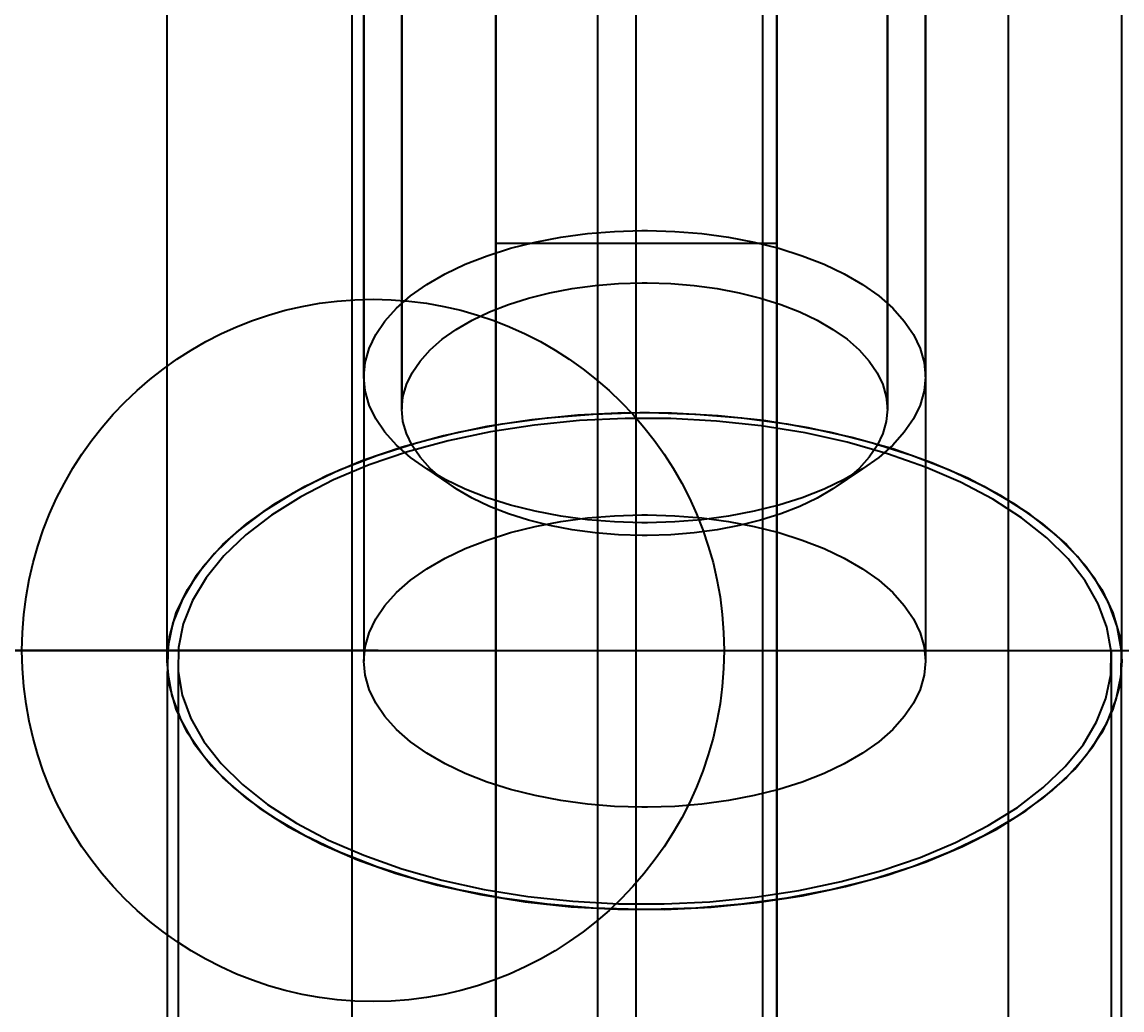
# Model space of a CAD drawing. Extents: x -588 to 2961, y -4857 to 3.
# Drawn here: x 2569.9 to 2601.23, y -2023.8 to -1995.67 of the extents above; entities that cross this region are included whole.
import ezdxf

# ---------------------------------------------------------------- set-up
doc = ezdxf.new("R2010")
doc.units = 0
doc.header["$MEASUREMENT"] = 0
doc.layers.get('0').update_dxf_attribs({"linetype": 'CONTINUOUS'})
doc.layers.get('DEFPOINTS').update_dxf_attribs({"linetype": 'CONTINUOUS'})
doc.layers.add('DIMENSION', color=5, linetype='CONTINUOUS')
doc.dimstyles.new('ISO-25', dxfattribs={"dimtxt": 2.5, "dimasz": 2.5, "dimexe": 1.25, "dimexo": 0.625, "dimtad": 1, "dimdec": 4, "dimrnd": 1, "dimdsep": 46, "dimtxsty": 'STANDARD', "dimcen": 2.5, "dimadec": 0, "dimazin": 0, "dimtfac": 1, "dimtdec": 4, "dimtmove": 0, "dimatfit": 3, "dimfxl": 1, "dimtolj": 1, "dimtzin": 0, "dimarcsym": 0})

# ---------------------------------------------------------------- blocks, each defined once
blk = doc.blocks.new('*D55')
at = {"layer": 'DEFPOINTS', "color": 0}
for p in [(2587.396399, -1748.17277), (2386.288343, -2013.56342), (2586.288343, -2013.56342)]:
    blk.add_point(p, dxfattribs=at)
at = {"layer": 'DIMENSION', "color": 0, "lineweight": -2}
for p, q in [((2581.146399, -1748.17277), (2373.788343, -1748.17277)), ((2386.288343, -1773.17277), (2386.288343, -1988.56342)), ((2580.038343, -2013.56342), (2373.788343, -2013.56342))]:
    blk.add_line(p, q, dxfattribs=at)
at = {"layer": 'DIMENSION', "color": 0}
for points in [[(2390.45501, -1773.17277), (2382.121677, -1773.17277), (2386.288343, -1748.17277)], [(2382.121677, -1988.56342), (2390.45501, -1988.56342), (2386.288343, -2013.56342)]]:
    blk.add_solid(points, dxfattribs=at)
at = {"layer": 'DIMENSION', "color": 0, "ltscale": 10, "insert": (2367.538343, -1880.868095), "char_height": 25, "attachment_point": 5, "rotation": 90}
blk.add_mtext('\\A1;265', dxfattribs=at)

msp = doc.modelspace()

# ---------------------------------------------------------------- linework, layer by layer
at = {"color": 1}
for p, q in [((2583.396399, -1820.968696), (2583.396399, -2070.968696)), ((2583.396399, -2070.968696), (2583.396399, -1820.968696)), ((2591.396399, -1820.968696), (2591.396399, -2070.968696)), ((2591.396399, -2070.968696), (2591.396399, -1820.968696)), ((2579.288343, -1857.150524), (2579.288343, -4857.150524)), ((2579.288343, -1857.150524), (2579.288343, -4857.150524)), ((2586.288343, -1857.150524), (2586.288343, -4857.150524)), ((2586.288343, -1857.150524), (2586.288343, -4857.150524)), ((2586.288343, -1857.150524), (2586.288343, -4857.150524)), ((2586.288343, -1857.150524), (2586.288343, -4857.150524)), ((2590.988343, -1857.150524), (2590.988343, -4857.150524)), ((2590.988343, -1857.150524), (2590.988343, -4857.150524)), ((2590.988343, -1857.150524), (2590.988343, -4857.150524)), ((2590.988343, -1857.150524), (2590.988343, -4857.150524)), ((2597.988343, -1857.150524), (2597.988343, -4857.150524)), ((2597.988343, -1857.150524), (2597.988343, -4857.150524)), ((2579.632758, -2005.768136), (2579.632758, -1974.239806)), ((2580.715158, -2006.692526), (2580.715158, -1974.239806)), ((2580.715158, -1974.239806), (2580.715158, -2006.692526)), ((2594.550358, -2006.692526), (2594.550358, -1974.239806)), ((2594.550358, -1974.239806), (2594.550358, -2006.692526)), ((2595.632758, -2005.768136), (2595.632758, -1974.239806)), ((2574.032758, -2013.866257), (2574.032758, -1979.705499)), ((2579.632758, -1979.705499), (2579.632758, -2013.866257)), ((2595.632758, -1979.705499), (2595.632758, -2013.866257)), ((2601.232758, -2013.866257), (2601.232758, -1979.705499)), ((2585.246695, -2001.79563), (2586.001715, -2001.693619)), ((2585.246695, -2001.79563), (2586.001715, -2001.693619)), ((2586.001715, -2001.693619), (2586.772039, -2001.63036)), ((2586.001715, -2001.693619), (2586.772039, -2001.63036)), ((2586.772039, -2001.63036), (2587.55052, -2001.606421)), ((2586.772039, -2001.63036), (2587.55052, -2001.606421)), ((2587.55052, -2001.606421), (2587.632758, -2001.606201)), ((2587.55052, -2001.606421), (2587.632758, -2001.606201)), ((2587.632758, -2001.606201), (2587.714996, -2001.606421)), ((2587.632758, -2001.606201), (2587.714996, -2001.606421)), ((2587.714996, -2001.606421), (2588.493477, -2001.63036)), ((2587.714996, -2001.606421), (2588.493477, -2001.63036)), ((2588.493477, -2001.63036), (2589.263802, -2001.693619)), ((2588.493477, -2001.63036), (2589.263802, -2001.693619)), ((2589.263802, -2001.693619), (2590.018821, -2001.79563)), ((2589.263802, -2001.693619), (2590.018821, -2001.79563)), ((2583.396399, -2001.968696), (2591.396399, -2001.968696)), ((2583.396399, -2001.968696), (2591.396399, -2001.968696)), ((2583.396399, -2001.968696), (2591.396399, -2001.968696)), ((2583.396399, -2001.968696), (2591.396399, -2001.968696)), ((2583.811857, -2002.111583), (2584.514552, -2001.935369)), ((2583.811857, -2002.111583), (2584.514552, -2001.935369)), ((2584.514552, -2001.935369), (2585.246695, -2001.79563)), ((2584.514552, -2001.935369), (2585.246695, -2001.79563)), ((2590.018821, -2001.79563), (2590.750964, -2001.935369)), ((2590.018821, -2001.79563), (2590.750964, -2001.935369)), ((2590.750964, -2001.935369), (2591.45366, -2002.111583)), ((2590.750964, -2001.935369), (2591.45366, -2002.111583)), ((2582.52195, -2002.566233), (2583.145667, -2002.3225)), ((2582.52195, -2002.566233), (2583.145667, -2002.3225)), ((2583.145667, -2002.3225), (2583.811857, -2002.111583)), ((2583.145667, -2002.3225), (2583.811857, -2002.111583)), ((2591.45366, -2002.111583), (2592.119849, -2002.3225)), ((2591.45366, -2002.111583), (2592.119849, -2002.3225)), ((2592.119849, -2002.3225), (2592.743567, -2002.566233)), ((2592.119849, -2002.3225), (2592.743567, -2002.566233)), ((2581.946981, -2002.840328), (2582.52195, -2002.566233)), ((2581.946981, -2002.840328), (2582.52195, -2002.566233)), ((2592.743567, -2002.566233), (2593.318535, -2002.840328)), ((2592.743567, -2002.566233), (2593.318535, -2002.840328)), ((2581.425902, -2003.142335), (2581.946981, -2002.840328)), ((2581.425902, -2003.142335), (2581.946981, -2002.840328)), ((2593.318535, -2002.840328), (2593.839614, -2003.142335)), ((2593.318535, -2002.840328), (2593.839614, -2003.142335)), ((2580.963963, -2003.46921), (2581.425902, -2003.142335)), ((2580.963963, -2003.46921), (2581.425902, -2003.142335)), ((2584.93638, -2003.378347), (2585.569481, -2003.257508)), ((2584.93638, -2003.378347), (2585.569481, -2003.257508)), ((2584.93638, -2003.378347), (2585.569481, -2003.257508)), ((2585.569481, -2003.257508), (2586.222413, -2003.16929)), ((2585.569481, -2003.257508), (2586.222413, -2003.16929)), ((2585.569481, -2003.257508), (2586.222203, -2003.169312)), ((2586.222203, -2003.169312), (2586.222413, -2003.16929)), ((2586.222413, -2003.16929), (2586.888554, -2003.114588)), ((2586.222413, -2003.16929), (2586.888554, -2003.114588)), ((2586.222413, -2003.16929), (2586.888554, -2003.114588)), ((2586.888554, -2003.114588), (2587.561745, -2003.093891)), ((2586.888554, -2003.114588), (2587.561745, -2003.093891)), ((2586.888554, -2003.114588), (2587.561745, -2003.093891)), ((2587.561745, -2003.093891), (2587.632758, -2003.093701)), ((2587.561745, -2003.093891), (2587.632758, -2003.093701)), ((2587.561745, -2003.093891), (2587.632758, -2003.093701)), ((2587.632758, -2003.093701), (2587.703771, -2003.093891)), ((2587.632758, -2003.093701), (2587.703771, -2003.093891)), ((2587.632758, -2003.093701), (2587.703771, -2003.093891)), ((2587.703771, -2003.093891), (2588.376986, -2003.114589)), ((2587.703771, -2003.093891), (2588.376986, -2003.114589)), ((2587.703771, -2003.093891), (2588.376986, -2003.114589)), ((2588.376986, -2003.114589), (2589.043325, -2003.169314)), ((2588.376986, -2003.114589), (2589.043325, -2003.169314)), ((2588.376986, -2003.114589), (2589.043115, -2003.169291)), ((2589.043115, -2003.169291), (2589.043325, -2003.169314)), ((2589.043325, -2003.169314), (2589.696035, -2003.257508)), ((2589.043325, -2003.169314), (2589.696035, -2003.257508)), ((2589.043325, -2003.169314), (2589.696035, -2003.257508)), ((2589.696035, -2003.257508), (2590.329136, -2003.378347)), ((2589.696035, -2003.257508), (2590.329136, -2003.378347)), ((2589.696035, -2003.257508), (2590.329136, -2003.378347)), ((2593.839614, -2003.142335), (2594.301553, -2003.46921)), ((2593.839614, -2003.142335), (2594.301553, -2003.46921)), ((2580.565288, -2003.818037), (2580.963963, -2003.46921)), ((2580.565288, -2003.818037), (2580.963963, -2003.46921)), ((2583.752811, -2003.713071), (2584.328903, -2003.530682)), ((2583.752811, -2003.713071), (2584.328903, -2003.530682)), ((2583.752811, -2003.713071), (2584.328903, -2003.530682)), ((2584.328903, -2003.530682), (2584.93638, -2003.378347)), ((2584.328903, -2003.530682), (2584.93638, -2003.378347)), ((2584.328903, -2003.530682), (2584.93638, -2003.378347)), ((2590.329136, -2003.378347), (2590.936629, -2003.530687)), ((2590.329136, -2003.378347), (2590.936629, -2003.530687)), ((2590.329136, -2003.378347), (2590.936629, -2003.530687)), ((2590.936629, -2003.530687), (2591.512899, -2003.713139)), ((2590.936629, -2003.530687), (2591.512899, -2003.713139)), ((2590.936629, -2003.530687), (2591.512722, -2003.713076)), ((2594.301553, -2003.46921), (2594.700229, -2003.818037)), ((2594.301553, -2003.46921), (2594.700229, -2003.818037)), ((2580.2339, -2004.185293), (2580.565288, -2003.818037)), ((2580.2339, -2004.185293), (2580.565288, -2003.818037)), ((2582.716234, -2004.160868), (2583.213426, -2003.923847)), ((2582.716234, -2004.160868), (2583.213426, -2003.923847)), ((2582.716234, -2004.160868), (2583.213426, -2003.923847)), ((2583.213426, -2003.923847), (2583.752811, -2003.713071)), ((2583.213426, -2003.923847), (2583.752811, -2003.713071)), ((2583.213426, -2003.923847), (2583.752633, -2003.713133)), ((2583.752633, -2003.713133), (2583.752811, -2003.713071)), ((2591.512722, -2003.713076), (2591.512899, -2003.713139)), ((2591.512899, -2003.713139), (2592.05209, -2003.923847)), ((2591.512899, -2003.713139), (2592.05209, -2003.923847)), ((2591.512899, -2003.713139), (2592.05209, -2003.923847)), ((2592.05209, -2003.923847), (2592.549283, -2004.160868)), ((2592.05209, -2003.923847), (2592.549283, -2004.160868)), ((2592.05209, -2003.923847), (2592.549283, -2004.160868)), ((2594.700229, -2003.818037), (2595.031617, -2004.185293)), ((2594.700229, -2003.818037), (2595.031617, -2004.185293)), ((2579.972751, -2004.567708), (2580.2339, -2004.185293)), ((2579.972751, -2004.567708), (2580.2339, -2004.185293)), ((2582.265765, -2004.421948), (2582.716234, -2004.160868)), ((2582.265765, -2004.421948), (2582.716234, -2004.160868)), ((2582.265765, -2004.421948), (2582.716234, -2004.160868)), ((2592.549283, -2004.160868), (2592.999759, -2004.421953)), ((2592.549283, -2004.160868), (2592.999759, -2004.421953)), ((2592.549283, -2004.160868), (2592.999759, -2004.421953)), ((2595.031617, -2004.185293), (2595.292765, -2004.567708)), ((2595.031617, -2004.185293), (2595.292765, -2004.567708)), ((2579.784482, -2004.961415), (2579.972751, -2004.567708)), ((2579.784482, -2004.961415), (2579.972751, -2004.567708)), ((2581.866295, -2004.70461), (2582.265765, -2004.421948)), ((2581.866295, -2004.70461), (2582.265765, -2004.421948)), ((2581.866295, -2004.70461), (2582.265765, -2004.421948)), ((2592.999759, -2004.421953), (2593.399354, -2004.704715)), ((2592.999759, -2004.421953), (2593.399354, -2004.704715)), ((2592.999759, -2004.421953), (2593.399235, -2004.704622)), ((2595.292765, -2004.567708), (2595.481034, -2004.961415)), ((2595.292765, -2004.567708), (2595.481034, -2004.961415)), ((2581.521521, -2005.006271), (2581.866295, -2004.70461)), ((2581.521521, -2005.006271), (2581.866295, -2004.70461)), ((2581.521521, -2005.006271), (2581.866177, -2004.704703)), ((2581.866177, -2004.704703), (2581.866295, -2004.70461)), ((2593.399235, -2004.704622), (2593.399354, -2004.704715)), ((2593.399354, -2004.704715), (2593.743996, -2005.006271)), ((2593.399354, -2004.704715), (2593.743996, -2005.006271)), ((2593.399354, -2004.704715), (2593.743996, -2005.006271)), ((2579.670768, -2005.362913), (2579.784482, -2004.961415)), ((2579.670768, -2005.362913), (2579.784482, -2004.961415)), ((2581.234956, -2005.323853), (2581.521521, -2005.006271)), ((2581.234956, -2005.323853), (2581.521521, -2005.006271)), ((2581.234956, -2005.323853), (2581.521521, -2005.006271)), ((2593.743996, -2005.006271), (2594.03056, -2005.323853)), ((2593.743996, -2005.006271), (2594.03056, -2005.323853)), ((2593.743996, -2005.006271), (2594.03056, -2005.323853)), ((2595.481034, -2004.961415), (2595.594749, -2005.362913)), ((2595.481034, -2004.961415), (2595.594749, -2005.362913)), ((2579.632758, -2005.768136), (2579.670768, -2005.362913)), ((2579.632758, -2005.768136), (2579.670768, -2005.362913)), ((2581.009193, -2005.654442), (2581.234956, -2005.323853)), ((2581.009193, -2005.654442), (2581.234956, -2005.323853)), ((2581.009193, -2005.654442), (2581.234956, -2005.323853)), ((2594.03056, -2005.323853), (2594.256325, -2005.654445)), ((2594.03056, -2005.323853), (2594.256325, -2005.654445)), ((2594.03056, -2005.323853), (2594.256325, -2005.654445)), ((2595.594749, -2005.362913), (2595.632758, -2005.768136)), ((2595.594749, -2005.362913), (2595.632758, -2005.768136)), ((2579.670768, -2006.173359), (2579.632758, -2005.768136)), ((2580.846375, -2005.994898), (2581.009193, -2005.654442)), ((2580.846375, -2005.994898), (2581.009193, -2005.654442)), ((2580.846375, -2005.994898), (2581.009193, -2005.654442)), ((2594.256325, -2005.654445), (2594.419189, -2005.995024)), ((2594.256325, -2005.654445), (2594.419189, -2005.995024)), ((2594.256325, -2005.654445), (2594.419147, -2005.994915)), ((2595.632758, -2005.768136), (2595.594749, -2006.173359)), ((2580.748029, -2006.34211), (2580.846375, -2005.994898)), ((2580.748029, -2006.34211), (2580.846375, -2005.994898)), ((2580.748029, -2006.34211), (2580.846334, -2005.995008)), ((2580.846334, -2005.995008), (2580.846375, -2005.994898)), ((2594.419147, -2005.994915), (2594.419189, -2005.995024)), ((2594.419189, -2005.995024), (2594.517488, -2006.34211)), ((2594.419189, -2005.995024), (2594.517488, -2006.34211)), ((2594.419189, -2005.995024), (2594.517488, -2006.34211)), ((2579.784482, -2006.574858), (2579.670768, -2006.173359)), ((2580.715158, -2006.692526), (2580.748029, -2006.34211)), ((2580.715158, -2006.692526), (2580.748029, -2006.34211)), ((2580.715158, -2006.692526), (2580.748029, -2006.34211)), ((2594.517488, -2006.34211), (2594.550358, -2006.692526)), ((2594.517488, -2006.34211), (2594.550358, -2006.692526)), ((2594.517488, -2006.34211), (2594.550358, -2006.692526)), ((2595.594749, -2006.173359), (2595.481034, -2006.574858)), ((2579.972751, -2006.968564), (2579.784482, -2006.574858)), ((2580.748029, -2007.042943), (2580.715158, -2006.692526)), ((2580.748029, -2007.042943), (2580.715158, -2006.692526)), ((2580.748029, -2007.042943), (2580.715158, -2006.692526)), ((2594.550358, -2006.692526), (2594.517488, -2007.042943)), ((2594.550358, -2006.692526), (2594.517488, -2007.042943)), ((2594.550358, -2006.692526), (2594.517488, -2007.042943)), ((2595.481034, -2006.574858), (2595.292765, -2006.968564)), ((2580.2339, -2007.35098), (2579.972751, -2006.968564)), ((2580.846327, -2007.390029), (2580.748029, -2007.042943)), ((2580.846327, -2007.390029), (2580.748029, -2007.042943)), ((2580.846327, -2007.390029), (2580.748029, -2007.042943)), ((2584.42294, -2006.994405), (2583.143022, -2007.191189)), ((2583.576398, -2007.113005), (2584.859722, -2006.939607)), ((2583.576398, -2007.113005), (2584.859722, -2006.939607)), ((2585.73377, -2006.863835), (2584.42294, -2006.994405)), ((2585.775659, -2007.018379), (2584.493745, -2007.146068)), ((2584.859722, -2006.939607), (2586.169402, -2006.832044)), ((2584.859722, -2006.939607), (2586.169402, -2006.832044)), ((2587.062888, -2006.800736), (2585.73377, -2006.863835)), ((2587.075459, -2006.956672), (2585.775659, -2007.018379)), ((2586.169402, -2006.832044), (2587.493216, -2006.79134)), ((2586.169402, -2006.832044), (2587.493216, -2006.79134)), ((2588.397495, -2006.805717), (2587.062888, -2006.800736)), ((2588.380625, -2006.961542), (2587.075459, -2006.956672)), ((2587.493216, -2006.79134), (2587.632758, -2006.790967)), ((2587.493216, -2006.79134), (2587.632758, -2006.790967)), ((2587.632758, -2006.790967), (2587.7723, -2006.79134)), ((2587.632758, -2006.790967), (2587.7723, -2006.79134)), ((2587.7723, -2006.79134), (2589.096114, -2006.832044)), ((2587.7723, -2006.79134), (2589.096114, -2006.832044)), ((2589.67859, -2007.032943), (2588.380625, -2006.961542)), ((2589.724736, -2006.878728), (2588.397495, -2006.805717)), ((2589.096114, -2006.832044), (2590.405795, -2006.939607)), ((2589.096114, -2006.832044), (2590.405795, -2006.939607)), ((2590.956851, -2007.170187), (2589.67859, -2007.032943)), ((2591.031831, -2007.019068), (2589.724736, -2006.878728)), ((2590.405795, -2006.939607), (2591.689118, -2007.113005)), ((2590.405795, -2006.939607), (2591.689118, -2007.113005)), ((2592.306191, -2007.225383), (2591.031831, -2007.019068)), ((2594.517488, -2007.042943), (2594.419141, -2007.390155)), ((2594.517488, -2007.042943), (2594.419183, -2007.390045)), ((2594.517488, -2007.042943), (2594.419183, -2007.390045)), ((2595.292765, -2006.968564), (2595.031617, -2007.35098)), ((2580.565288, -2007.718236), (2580.2339, -2007.35098)), ((2580.846369, -2007.390138), (2580.846327, -2007.390029)), ((2581.009191, -2007.730608), (2580.846327, -2007.390029)), ((2580.846369, -2007.390138), (2580.846327, -2007.390029)), ((2581.009191, -2007.730608), (2580.846369, -2007.390138)), ((2581.009191, -2007.730608), (2580.846369, -2007.390138)), ((2581.137247, -2007.65011), (2582.33163, -2007.350593)), ((2581.137247, -2007.65011), (2582.33163, -2007.350593)), ((2583.143022, -2007.191189), (2581.906343, -2007.452292)), ((2583.242061, -2007.338512), (2582.032661, -2007.593855)), ((2582.33163, -2007.350593), (2583.576398, -2007.113005)), ((2582.33163, -2007.350593), (2583.576398, -2007.113005)), ((2584.493745, -2007.146068), (2583.242061, -2007.338512)), ((2592.2031, -2007.371952), (2590.956851, -2007.170187)), ((2591.689118, -2007.113005), (2592.933887, -2007.350593)), ((2591.689118, -2007.113005), (2592.933887, -2007.350593)), ((2593.405334, -2007.636294), (2592.2031, -2007.371952)), ((2593.535543, -2007.495689), (2592.306191, -2007.225383)), ((2592.933887, -2007.350593), (2594.128269, -2007.65011)), ((2592.933887, -2007.350593), (2594.128269, -2007.65011)), ((2594.419141, -2007.390155), (2594.256323, -2007.730611)), ((2594.419141, -2007.390155), (2594.256323, -2007.730611)), ((2594.419141, -2007.390155), (2594.256323, -2007.730611)), ((2594.419183, -2007.390045), (2594.419141, -2007.390155)), ((2594.419183, -2007.390045), (2594.419141, -2007.390155)), ((2595.031617, -2007.35098), (2594.700229, -2007.718236)), ((2580.004604, -2008.008711), (2581.137247, -2007.65011)), ((2580.004604, -2008.008711), (2581.137247, -2007.65011)), ((2580.963963, -2008.067063), (2580.565288, -2007.718236)), ((2581.906343, -2007.452292), (2580.724813, -2007.775199)), ((2582.032661, -2007.593855), (2580.877194, -2007.909639)), ((2594.551975, -2007.960669), (2593.405334, -2007.636294)), ((2594.708048, -2007.82738), (2593.535543, -2007.495689)), ((2594.128269, -2007.65011), (2595.260913, -2008.008711)), ((2594.128269, -2007.65011), (2595.260913, -2008.008711)), ((2594.700229, -2007.718236), (2594.301553, -2008.067063)), ((2578.944464, -2008.422987), (2580.004604, -2008.008711)), ((2578.944464, -2008.422987), (2580.004604, -2008.008711)), ((2580.724813, -2007.775199), (2579.60981, -2008.1568)), ((2580.877194, -2007.909639), (2579.786786, -2008.282823)), ((2581.234956, -2008.0612), (2581.009191, -2007.730608)), ((2581.234956, -2008.0612), (2581.009191, -2007.730608)), ((2581.234956, -2008.0612), (2581.009191, -2007.730608)), ((2594.256323, -2007.730611), (2594.03056, -2008.0612)), ((2594.256323, -2007.730611), (2594.03056, -2008.0612)), ((2594.256323, -2007.730611), (2594.03056, -2008.0612)), ((2595.63198, -2008.341952), (2594.551975, -2007.960669)), ((2595.812414, -2008.217264), (2594.708048, -2007.82738)), ((2595.260913, -2008.008711), (2596.321052, -2008.422987)), ((2595.260913, -2008.008711), (2596.321052, -2008.422987)), ((2579.60981, -2008.1568), (2578.572072, -2008.593421)), ((2579.786786, -2008.282823), (2578.77194, -2008.709812)), ((2581.425902, -2008.393938), (2580.963963, -2008.067063)), ((2581.521521, -2008.378782), (2581.234956, -2008.0612)), ((2581.521521, -2008.378782), (2581.234956, -2008.0612)), ((2581.521521, -2008.378782), (2581.234956, -2008.0612)), ((2594.03056, -2008.0612), (2593.743996, -2008.378782)), ((2594.03056, -2008.0612), (2593.743996, -2008.378782)), ((2594.03056, -2008.0612), (2593.743996, -2008.378782)), ((2594.301553, -2008.067063), (2593.839614, -2008.393938)), ((2596.634948, -2008.776472), (2595.63198, -2008.341952)), ((2596.838005, -2008.661584), (2595.812414, -2008.217264)), ((2578.572072, -2008.593421), (2577.621593, -2009.080857)), ((2577.966905, -2008.889), (2578.944464, -2008.422987)), ((2577.966905, -2008.889), (2578.944464, -2008.422987)), ((2581.425902, -2008.393938), (2582.265758, -2008.9631)), ((2581.946981, -2008.695945), (2581.425902, -2008.393938)), ((2581.866163, -2008.680338), (2581.521521, -2008.378782)), ((2581.866163, -2008.680338), (2581.521521, -2008.378782)), ((2581.866163, -2008.680338), (2581.521521, -2008.378782)), ((2593.839614, -2008.393938), (2592.999752, -2008.963105)), ((2593.839614, -2008.393938), (2593.318535, -2008.695945)), ((2593.743996, -2008.378782), (2593.399221, -2008.680442)), ((2593.743996, -2008.378782), (2593.39934, -2008.680349)), ((2593.743996, -2008.378782), (2593.39934, -2008.680349)), ((2596.321052, -2008.422987), (2597.298611, -2008.889)), ((2596.321052, -2008.422987), (2597.298611, -2008.889)), ((2577.081219, -2009.40232), (2577.966905, -2008.889)), ((2577.081219, -2009.40232), (2577.966905, -2008.889)), ((2578.77194, -2008.709812), (2577.842428, -2009.186495)), ((2581.866281, -2008.680431), (2581.866163, -2008.680338)), ((2582.265758, -2008.9631), (2581.866163, -2008.680338)), ((2581.866281, -2008.680431), (2581.866163, -2008.680338)), ((2582.265758, -2008.9631), (2581.866281, -2008.680431)), ((2582.265758, -2008.9631), (2581.866281, -2008.680431)), ((2582.52195, -2008.97004), (2581.946981, -2008.695945)), ((2582.716234, -2009.224185), (2582.265758, -2008.9631)), ((2582.716234, -2009.224185), (2582.265758, -2008.9631)), ((2583.145667, -2009.213772), (2582.52195, -2008.97004)), ((2592.743567, -2008.97004), (2592.119849, -2009.213772)), ((2592.999752, -2008.963105), (2592.549283, -2009.224185)), ((2592.999752, -2008.963105), (2592.549283, -2009.224185)), ((2593.318535, -2008.695945), (2592.743567, -2008.97004)), ((2593.399221, -2008.680442), (2592.999752, -2008.963105)), ((2593.399221, -2008.680442), (2592.999752, -2008.963105)), ((2593.399221, -2008.680442), (2592.999752, -2008.963105)), ((2593.39934, -2008.680349), (2593.399221, -2008.680442)), ((2593.39934, -2008.680349), (2593.399221, -2008.680442)), ((2597.551221, -2009.260043), (2596.634948, -2008.776472)), ((2597.774945, -2009.156063), (2596.838005, -2008.661584)), ((2597.298611, -2008.889), (2598.184298, -2009.40232)), ((2597.298611, -2008.889), (2598.184298, -2009.40232)), ((2577.621593, -2009.080857), (2576.767528, -2009.614412)), ((2577.842428, -2009.186495), (2577.007202, -2009.708281)), ((2583.213426, -2009.461205), (2582.716234, -2009.224185)), ((2583.213426, -2009.461205), (2582.716234, -2009.224185)), ((2583.811857, -2009.42469), (2583.145667, -2009.213772)), ((2592.119849, -2009.213772), (2591.45366, -2009.42469)), ((2592.549283, -2009.224185), (2592.05209, -2009.461205)), ((2592.549283, -2009.224185), (2592.05209, -2009.461205)), ((2598.371973, -2009.788009), (2597.551221, -2009.260043)), ((2598.61421, -2009.695938), (2597.774945, -2009.156063)), ((2576.295817, -2009.958074), (2577.081219, -2009.40232)), ((2576.295817, -2009.958074), (2577.081219, -2009.40232)), ((2583.752618, -2009.671914), (2583.213426, -2009.461205)), ((2583.752618, -2009.671914), (2583.213426, -2009.461205)), ((2584.514552, -2009.600903), (2583.811857, -2009.42469)), ((2591.45366, -2009.42469), (2590.750964, -2009.600903)), ((2592.05209, -2009.461205), (2591.512705, -2009.671982)), ((2592.05209, -2009.461205), (2591.512883, -2009.67192)), ((2598.184298, -2009.40232), (2598.969699, -2009.958074)), ((2598.184298, -2009.40232), (2598.969699, -2009.958074)), ((2576.767528, -2009.614412), (2576.0181, -2010.18895)), ((2577.007202, -2009.708281), (2576.274306, -2010.270145)), ((2584.328888, -2009.854366), (2583.752618, -2009.671914)), ((2583.752795, -2009.671976), (2583.752618, -2009.671914)), ((2584.328888, -2009.854366), (2583.752795, -2009.671976)), ((2584.93638, -2010.006705), (2584.328888, -2009.854366)), ((2584.93638, -2010.006705), (2584.328888, -2009.854366)), ((2585.246695, -2009.740642), (2584.514552, -2009.600903)), ((2584.514552, -2010.03349), (2585.246695, -2009.893751)), ((2586.001715, -2009.842653), (2585.246695, -2009.740642)), ((2585.246695, -2009.893751), (2586.001715, -2009.79174)), ((2586.001715, -2009.79174), (2586.772039, -2009.72848)), ((2586.772039, -2009.905913), (2586.001715, -2009.842653)), ((2586.772039, -2009.72848), (2587.55052, -2009.704542)), ((2587.55052, -2009.929851), (2586.772039, -2009.905913)), ((2587.55052, -2009.704542), (2587.632758, -2009.704322)), ((2587.632758, -2009.704322), (2587.714996, -2009.704542)), ((2587.714996, -2009.704542), (2588.493477, -2009.72848)), ((2588.493477, -2009.905913), (2587.714996, -2009.929851)), ((2588.493477, -2009.72848), (2589.263802, -2009.79174)), ((2589.263802, -2009.842653), (2588.493477, -2009.905913)), ((2590.018821, -2009.740642), (2589.263802, -2009.842653)), ((2589.263802, -2009.79174), (2590.018821, -2009.893751)), ((2590.750964, -2009.600903), (2590.018821, -2009.740642)), ((2590.018821, -2009.893751), (2590.750964, -2010.03349)), ((2590.936613, -2009.85437), (2590.329136, -2010.006705)), ((2590.936613, -2009.85437), (2590.329136, -2010.006705)), ((2591.512705, -2009.671982), (2590.936613, -2009.85437)), ((2591.512705, -2009.671982), (2590.936613, -2009.85437)), ((2591.512883, -2009.67192), (2591.512705, -2009.671982)), ((2599.0893, -2010.355284), (2598.371973, -2009.788009)), ((2599.347718, -2010.276009), (2598.61421, -2009.695938)), ((2576.0181, -2010.18895), (2575.380528, -2010.798936)), ((2575.618065, -2010.551081), (2576.295817, -2009.958074)), ((2575.618065, -2010.551081), (2576.295817, -2009.958074)), ((2583.145667, -2010.420621), (2583.811857, -2010.209704)), ((2583.811857, -2010.209704), (2584.514552, -2010.03349)), ((2585.569481, -2010.127544), (2584.93638, -2010.006705)), ((2585.569481, -2010.127544), (2584.93638, -2010.006705)), ((2586.222191, -2010.215739), (2585.569481, -2010.127544)), ((2586.222191, -2010.215739), (2585.569481, -2010.127544)), ((2586.88853, -2010.270464), (2586.222191, -2010.215739)), ((2586.222401, -2010.215762), (2586.222191, -2010.215739)), ((2586.88853, -2010.270464), (2586.222401, -2010.215762)), ((2587.632758, -2009.930071), (2587.55052, -2009.929851)), ((2587.714996, -2009.929851), (2587.632758, -2009.930071)), ((2589.043103, -2010.215763), (2588.376962, -2010.270465)), ((2589.043103, -2010.215763), (2588.376962, -2010.270465)), ((2589.696035, -2010.127544), (2589.043103, -2010.215763)), ((2589.043313, -2010.21574), (2589.043103, -2010.215763)), ((2589.696035, -2010.127544), (2589.043313, -2010.21574)), ((2590.329136, -2010.006705), (2589.696035, -2010.127544)), ((2590.329136, -2010.006705), (2589.696035, -2010.127544)), ((2590.750964, -2010.03349), (2591.45366, -2010.209704)), ((2591.45366, -2010.209704), (2592.119849, -2010.420621)), ((2598.969699, -2009.958074), (2599.647452, -2010.551081)), ((2598.969699, -2009.958074), (2599.647452, -2010.551081)), ((2576.274306, -2010.270145), (2575.650798, -2010.866676)), ((2582.52195, -2010.664354), (2583.145667, -2010.420621)), ((2587.561745, -2010.291162), (2586.88853, -2010.270464)), ((2587.561745, -2010.291162), (2586.88853, -2010.270464)), ((2587.632758, -2010.291352), (2587.561745, -2010.291162)), ((2587.632758, -2010.291352), (2587.561745, -2010.291162)), ((2587.703771, -2010.291162), (2587.632758, -2010.291352)), ((2587.703771, -2010.291162), (2587.632758, -2010.291352)), ((2588.376962, -2010.270465), (2587.703771, -2010.291162)), ((2588.376962, -2010.270465), (2587.703771, -2010.291162)), ((2592.119849, -2010.420621), (2592.743567, -2010.664354)), ((2599.696295, -2010.956407), (2599.0893, -2010.355284)), ((2599.968405, -2010.890691), (2599.347718, -2010.276009)), ((2575.380528, -2010.798936), (2574.860952, -2011.438496)), ((2575.054642, -2011.175494), (2575.618065, -2010.551081)), ((2575.054642, -2011.175494), (2575.618065, -2010.551081)), ((2581.946981, -2010.938448), (2582.52195, -2010.664354)), ((2592.743567, -2010.664354), (2593.318535, -2010.938448)), ((2599.647452, -2010.551081), (2600.210874, -2011.175494)), ((2599.647452, -2010.551081), (2600.210874, -2011.175494)), ((2575.650798, -2010.866676), (2575.142683, -2011.492128)), ((2581.425902, -2011.240456), (2581.946981, -2010.938448)), ((2593.318535, -2010.938448), (2593.839614, -2011.240456)), ((2600.187111, -2011.585587), (2599.696295, -2010.956407)), ((2600.470292, -2011.534063), (2599.968405, -2010.890691)), ((2574.860952, -2011.438496), (2574.464375, -2012.101472)), ((2574.610773, -2011.825483), (2575.054642, -2011.175494)), ((2574.610773, -2011.825483), (2575.054642, -2011.175494)), ((2580.963963, -2011.567331), (2581.425902, -2011.240456)), ((2593.839614, -2011.240456), (2594.301553, -2011.567331)), ((2600.210874, -2011.175494), (2600.654743, -2011.825483)), ((2600.210874, -2011.175494), (2600.654743, -2011.825483)), ((2575.142683, -2011.492128), (2574.754854, -2012.140479)), ((2580.565288, -2011.916157), (2580.963963, -2011.567331)), ((2594.301553, -2011.567331), (2594.700229, -2011.916157)), ((2600.557022, -2012.236766), (2600.187111, -2011.585587)), ((2600.848547, -2012.19993), (2600.470292, -2011.534063)), ((2574.464375, -2012.101472), (2574.194617, -2012.781477)), ((2574.290675, -2012.494868), (2574.610773, -2011.825483)), ((2574.290675, -2012.494868), (2574.610773, -2011.825483)), ((2580.2339, -2012.283414), (2580.565288, -2011.916157)), ((2594.700229, -2011.916157), (2595.031617, -2012.283414)), ((2600.654743, -2011.825483), (2600.974841, -2012.494868)), ((2600.654743, -2011.825483), (2600.974841, -2012.494868)), ((2574.754854, -2012.140479), (2574.491047, -2012.805485)), ((2579.972751, -2012.665829), (2580.2339, -2012.283414)), ((2595.031617, -2012.283414), (2595.292765, -2012.665829)), ((2600.802465, -2012.903671), (2600.557022, -2012.236766)), ((2601.099526, -2012.881879), (2600.848547, -2012.19993)), ((2574.097391, -2013.177288), (2574.290675, -2012.494868)), ((2574.097391, -2013.177288), (2574.290675, -2012.494868)), ((2579.784482, -2013.059535), (2579.972751, -2012.665829)), ((2595.292765, -2012.665829), (2595.481034, -2013.059535)), ((2600.974841, -2012.494868), (2601.168125, -2013.177288)), ((2600.974841, -2012.494868), (2601.168125, -2013.177288)), ((2574.194617, -2012.781477), (2574.054276, -2013.471964)), ((2574.491047, -2012.805485), (2574.353801, -2013.48074)), ((2600.921077, -2013.579881), (2600.802465, -2012.903671)), ((2601.220813, -2013.573342), (2601.099526, -2012.881879)), ((2574.032758, -2013.866257), (2574.097391, -2013.177288)), ((2574.032758, -2013.866257), (2574.097391, -2013.177288)), ((2579.670768, -2013.461034), (2579.784482, -2013.059535)), ((2595.481034, -2013.059535), (2595.594749, -2013.461034)), ((2601.168125, -2013.177288), (2601.232758, -2013.866257)), ((2601.168125, -2013.177288), (2601.232758, -2013.866257)), ((2574.054276, -2013.471964), (2574.044703, -2014.166282)), ((2574.353801, -2013.48074), (2574.344439, -2014.159742)), ((2579.632758, -2013.866257), (2579.670768, -2013.461034)), ((2595.594749, -2013.461034), (2595.632758, -2013.866257)), ((2600.911715, -2014.258884), (2600.921077, -2013.579881)), ((2600.921077, -2013.579881), (2600.921077, -4120.017649)), ((2601.21124, -2014.26766), (2601.220813, -2013.573342)), ((2601.220813, -4120.011109), (2601.220813, -2013.573342)), ((2574.097391, -2014.555226), (2574.032758, -2013.866257)), ((2579.670768, -2014.27148), (2579.632758, -2013.866257)), ((2579.670768, -2014.27148), (2579.632758, -2013.866257)), ((2595.632758, -2013.866257), (2595.594749, -2014.27148)), ((2595.632758, -2013.866257), (2595.594749, -2014.27148)), ((2601.232758, -2013.866257), (2601.168125, -2014.555226)), ((2574.044703, -4120.60405), (2574.044703, -2014.166282)), ((2574.044703, -2014.166282), (2574.16599, -2014.857745)), ((2574.344439, -2014.159742), (2574.344439, -4120.59751)), ((2574.344439, -2014.159742), (2574.463051, -2014.835952)), ((2579.784482, -2014.672979), (2579.670768, -2014.27148)), ((2579.784482, -2014.672979), (2579.670768, -2014.27148)), ((2595.594749, -2014.27148), (2595.481034, -2014.672979)), ((2595.594749, -2014.27148), (2595.481034, -2014.672979)), ((2600.774469, -2014.934139), (2600.911715, -2014.258884)), ((2601.070899, -2014.958146), (2601.21124, -2014.26766)), ((2574.290675, -2015.237646), (2574.097391, -2014.555226)), ((2601.168125, -2014.555226), (2600.974841, -2015.237646)), ((2574.16599, -2014.857745), (2574.41697, -2015.539694)), ((2574.463051, -2014.835952), (2574.708494, -2015.502858)), ((2579.972751, -2015.066685), (2579.784482, -2014.672979)), ((2579.972751, -2015.066685), (2579.784482, -2014.672979)), ((2595.481034, -2014.672979), (2595.292765, -2015.066685)), ((2595.481034, -2014.672979), (2595.292765, -2015.066685)), ((2574.610773, -2015.907031), (2574.290675, -2015.237646)), ((2580.2339, -2015.4491), (2579.972751, -2015.066685)), ((2580.2339, -2015.4491), (2579.972751, -2015.066685)), ((2595.292765, -2015.066685), (2595.031617, -2015.4491)), ((2595.292765, -2015.066685), (2595.031617, -2015.4491)), ((2600.510662, -2015.599144), (2600.774469, -2014.934139)), ((2600.974841, -2015.237646), (2600.654743, -2015.907031)), ((2600.801141, -2015.638152), (2601.070899, -2014.958146)), ((2574.41697, -2015.539694), (2574.795224, -2016.20556)), ((2574.708494, -2015.502858), (2575.078405, -2016.154036)), ((2580.565288, -2015.816357), (2580.2339, -2015.4491)), ((2580.565288, -2015.816357), (2580.2339, -2015.4491)), ((2595.031617, -2015.4491), (2594.700229, -2015.816357)), ((2595.031617, -2015.4491), (2594.700229, -2015.816357)), ((2580.963963, -2016.165183), (2580.565288, -2015.816357)), ((2580.963963, -2016.165183), (2580.565288, -2015.816357)), ((2594.700229, -2015.816357), (2594.301553, -2016.165183)), ((2594.700229, -2015.816357), (2594.301553, -2016.165183)), ((2600.122833, -2016.247495), (2600.510662, -2015.599144)), ((2600.404564, -2016.301127), (2600.801141, -2015.638152)), ((2575.054642, -2016.557019), (2574.610773, -2015.907031)), ((2575.078405, -2016.154036), (2575.569222, -2016.783217)), ((2581.425902, -2016.492058), (2580.963963, -2016.165183)), ((2581.425902, -2016.492058), (2580.963963, -2016.165183)), ((2594.301553, -2016.165183), (2593.839614, -2016.492058)), ((2594.301553, -2016.165183), (2593.839614, -2016.492058)), ((2600.654743, -2015.907031), (2600.210874, -2016.557019)), ((2574.795224, -2016.20556), (2575.297112, -2016.848933)), ((2581.946981, -2016.794065), (2581.425902, -2016.492058)), ((2581.946981, -2016.794065), (2581.425902, -2016.492058)), ((2593.839614, -2016.492058), (2593.318535, -2016.794065)), ((2593.839614, -2016.492058), (2593.318535, -2016.794065)), ((2599.614718, -2016.872948), (2600.122833, -2016.247495)), ((2599.884988, -2016.940687), (2600.404564, -2016.301127)), ((2575.618065, -2017.181432), (2575.054642, -2016.557019)), ((2575.569222, -2016.783217), (2576.176216, -2017.384339)), ((2582.52195, -2017.06816), (2581.946981, -2016.794065)), ((2582.52195, -2017.06816), (2581.946981, -2016.794065)), ((2593.318535, -2016.794065), (2592.743567, -2017.06816)), ((2593.318535, -2016.794065), (2592.743567, -2017.06816)), ((2600.210874, -2016.557019), (2599.647452, -2017.181432)), ((2575.297112, -2016.848933), (2575.917798, -2017.463614)), ((2583.145667, -2017.311893), (2582.52195, -2017.06816)), ((2583.145667, -2017.311893), (2582.52195, -2017.06816)), ((2592.743567, -2017.06816), (2592.119849, -2017.311893)), ((2592.743567, -2017.06816), (2592.119849, -2017.311893)), ((2598.99121, -2017.469478), (2599.614718, -2016.872948)), ((2599.247416, -2017.550674), (2599.884988, -2016.940687)), ((2576.295817, -2017.774439), (2575.618065, -2017.181432)), ((2576.176216, -2017.384339), (2576.893544, -2017.951615)), ((2583.811857, -2017.52281), (2583.145667, -2017.311893)), ((2583.811857, -2017.52281), (2583.145667, -2017.311893)), ((2592.119849, -2017.311893), (2591.45366, -2017.52281)), ((2592.119849, -2017.311893), (2591.45366, -2017.52281)), ((2599.647452, -2017.181432), (2598.969699, -2017.774439)), ((2575.917798, -2017.463614), (2576.651306, -2018.043686)), ((2584.514552, -2017.699024), (2583.811857, -2017.52281)), ((2584.514552, -2017.699024), (2583.811857, -2017.52281)), ((2585.246695, -2017.838763), (2584.514552, -2017.699024)), ((2585.246695, -2017.838763), (2584.514552, -2017.699024)), ((2590.750964, -2017.699024), (2590.018821, -2017.838763)), ((2590.750964, -2017.699024), (2590.018821, -2017.838763)), ((2591.45366, -2017.52281), (2590.750964, -2017.699024)), ((2591.45366, -2017.52281), (2590.750964, -2017.699024)), ((2598.258314, -2018.031342), (2598.99121, -2017.469478)), ((2598.497989, -2018.125211), (2599.247416, -2017.550674)), ((2577.081219, -2018.330194), (2576.295817, -2017.774439)), ((2576.651306, -2018.043686), (2577.490571, -2018.58356)), ((2576.893544, -2017.951615), (2577.714296, -2018.479581)), ((2586.001715, -2017.940774), (2585.246695, -2017.838763)), ((2586.001715, -2017.940774), (2585.246695, -2017.838763)), ((2586.772039, -2018.004033), (2586.001715, -2017.940774)), ((2586.772039, -2018.004033), (2586.001715, -2017.940774)), ((2587.55052, -2018.027972), (2586.772039, -2018.004033)), ((2587.55052, -2018.027972), (2586.772039, -2018.004033)), ((2587.632758, -2018.028192), (2587.55052, -2018.027972)), ((2587.632758, -2018.028192), (2587.55052, -2018.027972)), ((2587.714996, -2018.027972), (2587.632758, -2018.028192)), ((2587.714996, -2018.027972), (2587.632758, -2018.028192)), ((2588.493477, -2018.004033), (2587.714996, -2018.027972)), ((2588.493477, -2018.004033), (2587.714996, -2018.027972)), ((2589.263802, -2017.940774), (2588.493477, -2018.004033)), ((2589.263802, -2017.940774), (2588.493477, -2018.004033)), ((2590.018821, -2017.838763), (2589.263802, -2017.940774)), ((2590.018821, -2017.838763), (2589.263802, -2017.940774)), ((2597.423089, -2018.553128), (2598.258314, -2018.031342)), ((2598.969699, -2017.774439), (2598.184298, -2018.330194)), ((2577.966905, -2018.843514), (2577.081219, -2018.330194)), ((2598.184298, -2018.330194), (2597.298611, -2018.843514)), ((2597.643923, -2018.658767), (2598.497989, -2018.125211)), ((2577.490571, -2018.58356), (2578.427511, -2019.078039)), ((2577.714296, -2018.479581), (2578.630568, -2018.963152)), ((2596.493577, -2019.029811), (2597.423089, -2018.553128)), ((2596.693445, -2019.146202), (2597.643923, -2018.658767)), ((2578.944464, -2019.309527), (2577.966905, -2018.843514)), ((2578.630568, -2018.963152), (2579.633536, -2019.397671)), ((2597.298611, -2018.843514), (2596.321052, -2019.309527)), ((2578.427511, -2019.078039), (2579.453102, -2019.52236)), ((2580.004604, -2019.723803), (2578.944464, -2019.309527)), ((2596.321052, -2019.309527), (2595.260913, -2019.723803)), ((2595.47873, -2019.456801), (2596.493577, -2019.029811)), ((2595.655707, -2019.582823), (2596.693445, -2019.146202)), ((2579.453102, -2019.52236), (2580.557469, -2019.912243)), ((2579.633536, -2019.397671), (2580.713541, -2019.778954)), ((2594.388322, -2019.829985), (2595.47873, -2019.456801)), ((2594.540703, -2019.964425), (2595.655707, -2019.582823)), ((2581.137247, -2020.082404), (2580.004604, -2019.723803)), ((2580.557469, -2019.912243), (2581.729974, -2020.243935)), ((2580.713541, -2019.778954), (2581.860182, -2020.103329)), ((2593.232855, -2020.145769), (2594.388322, -2019.829985)), ((2595.260913, -2019.723803), (2594.128269, -2020.082404)), ((2582.33163, -2020.381921), (2581.137247, -2020.082404)), ((2581.729974, -2020.243935), (2582.959326, -2020.51424)), ((2581.860182, -2020.103329), (2583.062416, -2020.367672)), ((2592.023456, -2020.401112), (2593.232855, -2020.145769)), ((2594.128269, -2020.082404), (2592.933887, -2020.381921)), ((2593.359173, -2020.287332), (2594.540703, -2019.964425)), ((2583.576398, -2020.619508), (2582.33163, -2020.381921)), ((2582.959326, -2020.51424), (2584.233685, -2020.720556)), ((2583.062416, -2020.367672), (2584.308665, -2020.569437)), ((2590.771771, -2020.593555), (2592.023456, -2020.401112)), ((2590.842576, -2020.745218), (2592.122494, -2020.548434)), ((2592.933887, -2020.381921), (2591.689118, -2020.619508)), ((2592.122494, -2020.548434), (2593.359173, -2020.287332)), ((2584.859722, -2020.792907), (2583.576398, -2020.619508)), ((2584.233685, -2020.720556), (2585.54078, -2020.860895)), ((2584.308665, -2020.569437), (2585.586927, -2020.70668)), ((2586.169402, -2020.90047), (2584.859722, -2020.792907)), ((2585.54078, -2020.860895), (2586.868022, -2020.933907)), ((2585.586927, -2020.70668), (2586.884891, -2020.778081)), ((2586.884891, -2020.778081), (2588.190057, -2020.782952)), ((2588.190057, -2020.782952), (2589.489857, -2020.721245)), ((2588.202628, -2020.938887), (2589.531746, -2020.875789)), ((2590.405795, -2020.792907), (2589.096114, -2020.90047)), ((2589.489857, -2020.721245), (2590.771771, -2020.593555)), ((2589.531746, -2020.875789), (2590.842576, -2020.745218)), ((2591.689118, -2020.619508), (2590.405795, -2020.792907)), ((2587.493216, -2020.941174), (2586.169402, -2020.90047)), ((2586.868022, -2020.933907), (2588.202628, -2020.938887)), ((2587.632758, -2020.941547), (2587.493216, -2020.941174)), ((2587.7723, -2020.941174), (2587.632758, -2020.941547)), ((2589.096114, -2020.90047), (2587.7723, -2020.941174))]:
    msp.add_line(p, q, dxfattribs=at)
msp.add_circle((2579.896399, -2013.56342), 10, dxfattribs=at)
at = {"layer": 'DIMENSION', "ltscale": 10}
msp.add_xline((2587.396399, -1780.17277), (0, 1), dxfattribs=at)
at = {"layer": 'DIMENSION'}
msp.add_xline((2559.896399, -2013.56342), (1, 0), dxfattribs=at)

# ---------------------------------------------------------------- dimensions: what is measured, and where the dimension line sits
dim = msp.add_linear_dim(base=(2386.288343, -2013.56342), p1=(2587.396399, -1748.17277), p2=(2586.288343, -2013.56342), angle=90, dimstyle='ISO-25', override={"dimscale": 10, "dimlfac": 1, "dimtxsty": 'STANDARD', "dimsah": 1, "dimtmove": 1, "dimtolj": 1}, dxfattribs=at)
dim.commit()
dim.dimension.update_dxf_attribs({"geometry": '*D55', "text_midpoint": (2367.538343, -1880.868095)})

doc.saveas('drawing.dxf')
